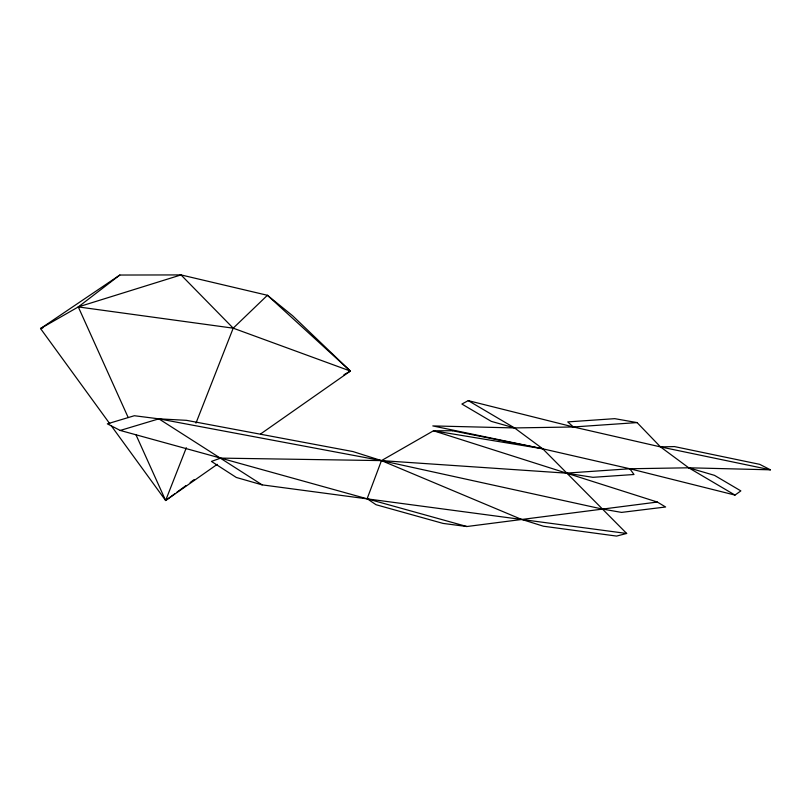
<?xml version="1.0" encoding="UTF-8"?>
<svg xmlns="http://www.w3.org/2000/svg" width="811" height="811" viewBox="0 0 811 811"><rect width="100%" height="100%" fill="white"/><g stroke="black" fill="none" stroke-linecap="round" stroke-linejoin="round"><path stroke-width="1.22" d="M111.279 425.795L165.626 500.509L186.317 447.753M195.968 423.129L233.203 328.171L267.417 295.285L292.639 315.773L350.382 371.063L260.584 433.976M109.789 423.747L40.55 328.567L78.292 306.923L119.835 275.041L181.015 274.919L267.417 295.285L350.382 371.063L343.915 374.773M135.995 434.828L165.626 500.509L174.811 493.777M176.859 492.277L186.043 485.536M190.129 482.545L194.214 479.544M734.999 495.085L688.711 467.795L660.489 446.902L637.081 422.592L573.407 426.971L514.549 427.934L432.8 425.917L542.762 448.818L629.843 468.758L734.999 495.085L740.848 490.898L714.511 475.368L688.711 467.795L629.843 468.758L566.169 473.137L381.464 460.607L220.673 458.114L120.221 430.448L107.356 423.839L134.342 415.729L158.855 418.841L381.464 460.607L601.62 508.902L621.55 512.4L665.618 506.987L657.336 502.05L433.479 430.783L381.464 460.607L367.14 498.704L376.04 504.726L443.07 523.419L466.893 526.521L657.336 502.05M165.626 500.509L217.236 464.348M119.835 275.041L40.55 328.567L42.953 327.806M660.489 446.902L674.428 446.577L759.694 464.338L770.45 469.812L660.489 446.902L573.407 426.971L468.261 400.634L461.895 404.04L491.273 421.365L514.549 427.934L542.762 448.818L626.66 533.466L616.583 536.081L543.431 526.217L521.159 519.243L381.464 460.607L352.957 451.565L186.51 420.341L158.855 418.841L120.221 430.448M128.199 417.543L78.292 306.923L181.015 274.919L233.203 328.171L350.382 371.063M688.711 467.795L770.45 469.812M466.893 526.521L220.673 458.114L211.438 461.418L236.295 477.456L262.146 484.866L626.66 533.466M78.292 306.923L233.203 328.171M566.169 473.137L592.912 477.324L633.999 474.496L629.843 468.758M637.081 422.592L614.758 418.658L567.73 421.902L573.407 426.971M468.261 400.634L514.549 427.934M158.855 418.841L262.146 484.866M452.416 430.742L433.479 430.783L542.762 448.818L452.416 430.742"/></g></svg>
